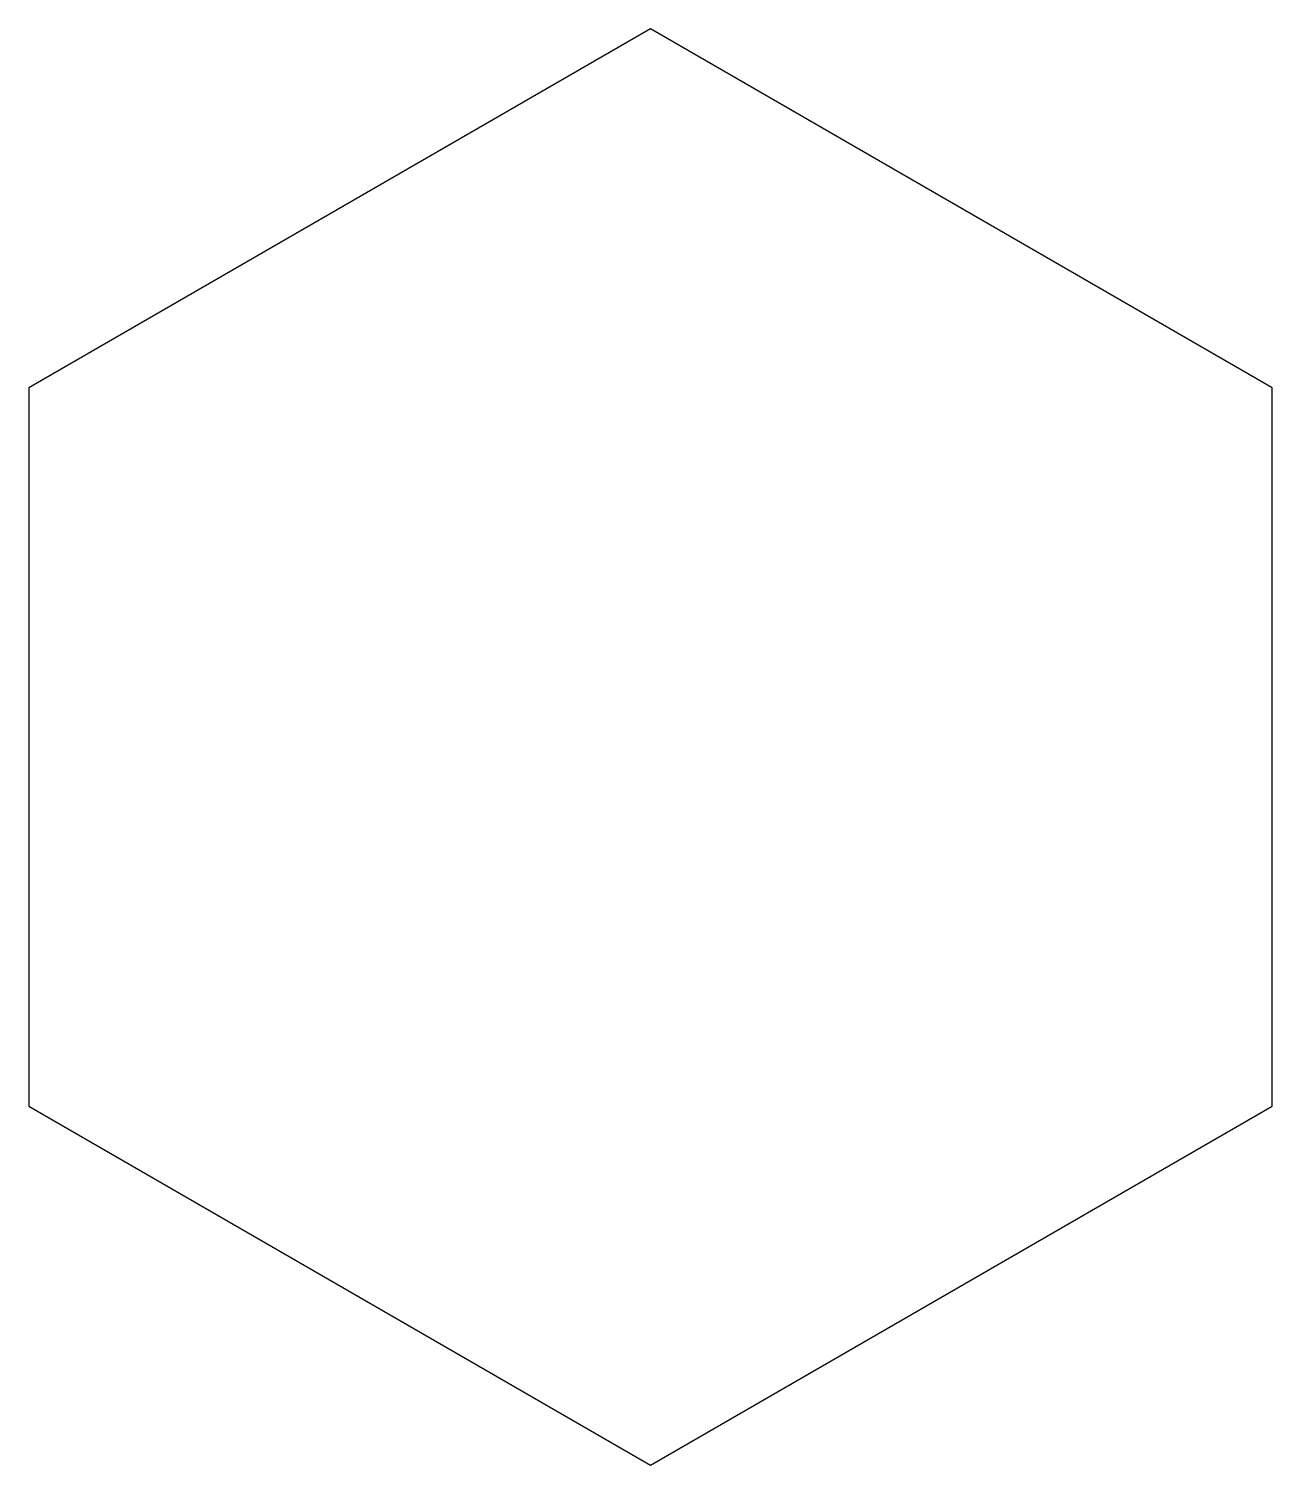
# Model space of a CAD drawing. Extents: x 85 to 385, y -182 to 164.
import ezdxf

# ---------------------------------------------------------------- set-up
doc = ezdxf.new("R2010")
doc.units = 0
doc.layers.add('Layer_1', color=7, linetype='CONTINUOUS')

msp = doc.modelspace()

# ---------------------------------------------------------------- linework, layer by layer
at = {"layer": 'Layer_1', "color": 7}
msp.add_lwpolyline([(85.101193, -95.67397), (235.10119, -182.276512), (385.101187, -95.67397), (385.101187, 77.531115), (235.10119, 164.133655), (85.101193, 77.531115)], close=True, dxfattribs=at)

doc.saveas('drawing.dxf')
